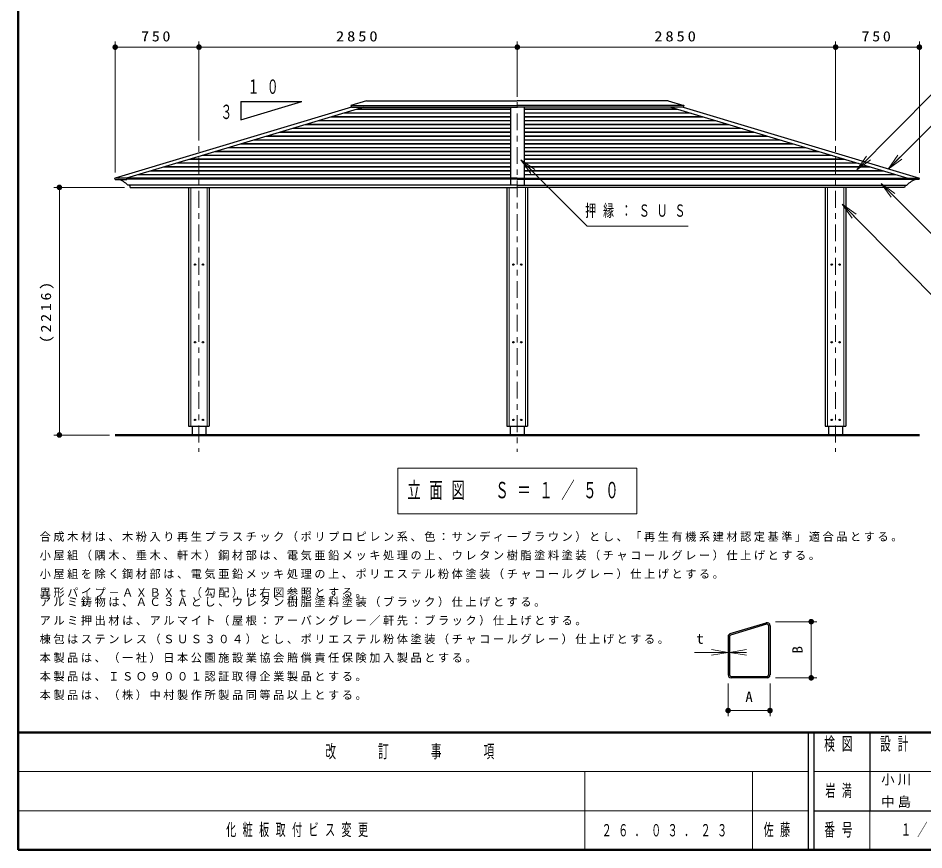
# Model space of a CAD drawing. Units: millimetres on the paper, with parts at other scales. Extents: x -385 to 224, y -9 to 267.
# Drawn here: x -385 to -222.8, y 0 to 148.8 of the extents above; entities that cross this region are included whole.
import ezdxf
from ezdxf.enums import TextEntityAlignment as Align

# ---------------------------------------------------------------- set-up
doc = ezdxf.new("R2010")
doc.units = ezdxf.units.MM
doc.linetypes.add('USER2', pattern=[6, 3, -1, 1, -1])
doc.layers.add('LY_1', color=190, linetype='Continuous', lineweight=25)
doc.styles.add('ＭＳ ゴシック', font='')
doc.styles.get('ＭＳ ゴシック').set_extended_font_data('MS Gothic')

# ---------------------------------------------------------------- blocks, each defined once
blk = doc.blocks.new('filled_dot')
at = {"color": 0, "linetype": 'Continuous', "lineweight": -2, "const_width": 1.25}
blk.add_lwpolyline([(-0.625, 0, 1), (0.625, 0, 1)], format="xyb", close=True, dxfattribs=at)
blk = doc.blocks.new('open_arrow')
at = {"color": 0, "linetype": 'Continuous', "lineweight": -2}
blk.add_lwpolyline([(7.5, 1.25), (0, 0), (7.5, -1.25)], dxfattribs=at)

msp = doc.modelspace()

# ---------------------------------------------------------------- linework, layer by layer
at = {"layer": 'LY_1', "color": 7, "lineweight": 50}
for p, q in [((-385, 267), (-385, 0)), ((-367.611, 74.233), (-295.611, 74.233)), ((-223.611, 74.233), (-295.611, 74.233)), ((-385, 21), (0, 21)), ((-385, 0), (0, 0))]:
    msp.add_line(p, q, dxfattribs=at)
at = {"layer": 'LY_1', "color": 7, "lineweight": 13}
for p, q in [((-367.611, 121.211), (-367.611, 144.631)), ((-352.611, 127.964), (-352.611, 144.631)), ((-352.611, 128.207), (-352.611, 144.631)), ((-295.611, 136.064), (-295.611, 144.631)), ((-238.611, 128.207), (-238.611, 144.631)), ((-223.611, 121.172), (-223.611, 144.631)), ((-367.611, 143.631), (-352.611, 143.631)), ((-352.611, 143.631), (-295.611, 143.631)), ((-295.611, 143.631), (-238.611, 143.631)), ((-238.611, 143.631), (-223.611, 143.631)), ((-294.95, 123.479), (-292.829, 121.358)), ((-294.95, 123.479), (-292.475, 121.711)), ((-293.182, 121.004), (-294.95, 123.479)), ((-234.841, 121.672), (-233.078, 124.15)), ((-234.841, 121.672), (-232.724, 123.797)), ((-232.37, 123.444), (-234.841, 121.672)), ((-229.216, 121.81), (-227.448, 124.285)), ((-229.216, 121.81), (-227.095, 123.931)), ((-226.741, 123.578), (-229.216, 121.81)), ((-365.922, 118.545), (-378.611, 118.545)), ((-377.611, 74.233), (-377.611, 118.545)), ((-230.459, 119.242), (-228.338, 117.121)), ((-230.459, 119.242), (-227.984, 117.474)), ((-228.691, 116.767), (-230.459, 119.242)), ((-237.419, 115.542), (-235.314, 113.404)), ((-237.419, 115.542), (-234.957, 113.755)), ((-235.67, 113.054), (-237.419, 115.542)), ((-368.611, 74.233), (-378.611, 74.233)), ((-317.011, 68.271), (-317.011, 60.138)), ((-274.211, 68.271), (-317.011, 68.271)), ((-274.211, 60.138), (-274.211, 68.271)), ((-317.011, 60.138), (-274.211, 60.138)), ((-249.361, 40.83), (-241.981, 40.83)), ((-242.981, 40.83), (-242.981, 30.78)), ((-254.599, 35.33), (-263.884, 35.33)), ((-257.862, 29.78), (-257.862, 23.931)), ((-250.361, 29.78), (-250.361, 23.931)), ((-249.361, 30.78), (-241.981, 30.78)), ((-250.361, 24.931), (-257.862, 24.931)), ((-385, 14), (-243.5, 14)), ((-283.5, 14), (-283.5, 0)), ((-253.5, 14), (-253.5, 0)), ((-242.5, 14), (-187.5, 14)), ((-385, 7), (-243.5, 7)), ((-232.5, 7), (-232.5, 0))]:
    msp.add_line(p, q, dxfattribs=at)
at = {"layer": 'LY_1', "color": 7, "linetype": 'USER2', "lineweight": 13}
for p, q in [((-295.611, 137.764), (-295.611, 71.204)), ((-352.611, 129.907), (-352.611, 71.204)), ((-238.611, 129.907), (-238.611, 71.204))]:
    msp.add_line(p, q, dxfattribs=at)
at = {"layer": 'LY_1', "color": 7}
for p, q in [((-345.098, 130.607), (-334.175, 133.884)), ((-345.098, 133.884), (-334.175, 133.884)), ((-345.098, 133.884), (-345.098, 130.607)), ((-296.811, 132.905), (-296.811, 118.915)), ((-294.411, 132.905), (-294.411, 118.915)), ((-365.039, 118.915), (-364.922, 118.525)), ((-364.922, 118.525), (-295.611, 118.525)), ((-226.301, 118.525), (-295.611, 118.525)), ((-226.184, 118.915), (-226.301, 118.525)), ((-354.461, 75.833), (-350.761, 75.833)), ((-353.861, 75.833), (-353.861, 74.233)), ((-351.361, 75.833), (-351.361, 74.233)), ((-297.461, 75.833), (-293.761, 75.833)), ((-296.861, 75.833), (-296.861, 74.233)), ((-294.361, 75.833), (-294.361, 74.233)), ((-240.461, 75.833), (-236.761, 75.833)), ((-239.861, 75.833), (-239.861, 74.233)), ((-237.361, 75.833), (-237.361, 74.233)), ((-257.487, 38.692), (-251.037, 40.627)), ((-250.964, 40.381), (-257.414, 38.447)), ((-250.624, 40.124), (-250.624, 31.305)), ((-250.361, 40.124), (-250.361, 31.305)), ((-257.862, 38.189), (-257.862, 31.305)), ((-257.599, 38.189), (-257.599, 31.305)), ((-257.336, 31.042), (-250.886, 31.042)), ((-250.887, 30.78), (-257.337, 30.78))]:
    msp.add_line(p, q, dxfattribs=at)
at = {"layer": 'LY_1', "color": 2}
for p, q in [((-322.611, 134.031), (-325.409, 133.192)), ((-325.409, 133.192), (-325.323, 132.905)), ((-325.409, 133.192), (-295.611, 133.192)), ((-322.611, 134.031), (-295.611, 134.031)), ((-268.611, 134.031), (-295.611, 134.031)), ((-265.814, 133.192), (-295.611, 133.192)), ((-268.611, 134.031), (-265.814, 133.192)), ((-265.814, 133.192), (-265.9, 132.905)), ((-325.323, 132.905), (-295.611, 132.905)), ((-265.9, 132.905), (-295.611, 132.905))]:
    msp.add_line(p, q, dxfattribs=at)
at = {"layer": 'LY_1', "color": 131}
for p, q in [((-325.282, 132.917), (-367.635, 120.211)), ((-323.117, 132.917), (-365.572, 120.181)), ((-268.106, 132.917), (-225.65, 120.181)), ((-265.94, 132.917), (-223.587, 120.211)), ((-367.597, 119.972), (-367.657, 120.172)), ((-365.51, 119.972), (-365.572, 120.181)), ((-225.713, 119.972), (-225.65, 120.181)), ((-223.625, 119.972), (-223.566, 120.172)), ((-367.597, 119.972), (-365.51, 119.972)), ((-223.625, 119.972), (-225.713, 119.972))]:
    msp.add_line(p, q, dxfattribs=at)
at = {"layer": 'LY_1', "color": 12, "lineweight": 13}
for p, q in [((-326.807, 131.81), (-296.811, 131.81)), ((-326.493, 131.905), (-296.811, 131.905)), ((-324.508, 132.5), (-296.811, 132.5)), ((-324.194, 132.594), (-296.811, 132.594)), ((-267.028, 132.594), (-294.411, 132.594)), ((-266.714, 132.5), (-294.411, 132.5)), ((-264.73, 131.905), (-294.411, 131.905)), ((-264.415, 131.81), (-294.411, 131.81)), ((-333.389, 129.836), (-296.811, 129.836)), ((-331.405, 130.431), (-296.811, 130.431)), ((-331.09, 130.525), (-296.811, 130.525)), ((-329.106, 131.121), (-296.811, 131.121)), ((-328.792, 131.215), (-296.811, 131.215)), ((-262.431, 131.215), (-294.411, 131.215)), ((-262.116, 131.121), (-294.411, 131.121)), ((-260.132, 130.525), (-294.411, 130.525)), ((-259.818, 130.431), (-294.411, 130.431)), ((-257.833, 129.836), (-294.411, 129.836)), ((-338.301, 128.362), (-296.811, 128.362)), ((-337.987, 128.456), (-296.811, 128.456)), ((-336.002, 129.052), (-296.811, 129.052)), ((-335.688, 129.146), (-296.811, 129.146)), ((-333.703, 129.741), (-296.811, 129.741)), ((-257.519, 129.741), (-294.411, 129.741)), ((-255.534, 129.146), (-294.411, 129.146)), ((-255.22, 129.052), (-294.411, 129.052)), ((-253.236, 128.456), (-294.411, 128.456)), ((-252.921, 128.362), (-294.411, 128.362)), ((-342.899, 126.983), (-296.811, 126.983)), ((-342.584, 127.077), (-296.811, 127.077)), ((-340.6, 127.672), (-296.811, 127.672)), ((-340.285, 127.767), (-296.811, 127.767)), ((-250.937, 127.767), (-294.411, 127.767)), ((-250.623, 127.672), (-294.411, 127.672)), ((-248.638, 127.077), (-294.411, 127.077)), ((-248.324, 126.983), (-294.411, 126.983)), ((-349.795, 124.914), (-296.811, 124.914)), ((-349.481, 125.008), (-296.811, 125.008)), ((-347.496, 125.603), (-296.811, 125.603)), ((-347.182, 125.698), (-296.811, 125.698)), ((-345.197, 126.293), (-296.811, 126.293)), ((-344.883, 126.387), (-296.811, 126.387)), ((-246.339, 126.387), (-294.411, 126.387)), ((-246.025, 126.293), (-294.411, 126.293)), ((-244.041, 125.698), (-294.411, 125.698)), ((-243.726, 125.603), (-294.411, 125.603)), ((-241.742, 125.008), (-294.411, 125.008)), ((-241.427, 124.914), (-294.411, 124.914)), ((-354.392, 123.535), (-296.811, 123.535)), ((-354.078, 123.629), (-296.811, 123.629)), ((-352.094, 124.224), (-296.811, 124.224)), ((-351.779, 124.319), (-296.811, 124.319)), ((-239.443, 124.319), (-294.411, 124.319)), ((-239.129, 124.224), (-294.411, 124.224)), ((-237.144, 123.629), (-294.411, 123.629)), ((-236.83, 123.535), (-294.411, 123.535)), ((-358.99, 122.155), (-296.811, 122.155)), ((-358.676, 122.25), (-296.811, 122.25)), ((-356.691, 122.845), (-296.811, 122.845)), ((-356.377, 122.939), (-296.811, 122.939)), ((-234.845, 122.939), (-294.411, 122.939)), ((-234.531, 122.845), (-294.411, 122.845)), ((-232.547, 122.25), (-294.411, 122.25)), ((-232.232, 122.155), (-294.411, 122.155)), ((-363.588, 120.776), (-296.811, 120.776)), ((-363.273, 120.87), (-296.811, 120.87)), ((-361.289, 121.466), (-296.811, 121.466)), ((-360.974, 121.56), (-296.811, 121.56)), ((-230.248, 121.56), (-294.411, 121.56)), ((-229.933, 121.466), (-294.411, 121.466)), ((-227.949, 120.87), (-294.411, 120.87)), ((-227.635, 120.776), (-294.411, 120.776))]:
    msp.add_line(p, q, dxfattribs=at)
at = {"layer": 'LY_1', "color": 4}
for p, q in [((-295.611, 120.181), (-367.611, 120.181)), ((-295.611, 120.181), (-223.611, 120.181)), ((-295.611, 119.994), (-365.516, 119.994)), ((-295.611, 118.915), (-365.377, 118.915)), ((-295.611, 119.994), (-225.706, 119.994)), ((-295.611, 118.915), (-225.845, 118.915))]:
    msp.add_line(p, q, dxfattribs=at)
at = {"layer": 'LY_1', "color": 40}
for p, q in [((-354.461, 118.533), (-354.461, 75.833)), ((-350.761, 118.533), (-350.761, 75.833)), ((-297.461, 118.533), (-297.461, 75.833)), ((-293.761, 118.533), (-293.761, 75.833)), ((-240.461, 118.533), (-240.461, 75.833)), ((-236.761, 118.533), (-236.761, 75.833))]:
    msp.add_line(p, q, dxfattribs=at)
at = {"layer": 'LY_1', "color": 40, "lineweight": 13}
for p, q in [((-354.061, 118.533), (-354.061, 75.833)), ((-351.161, 118.533), (-351.161, 75.833)), ((-297.061, 118.533), (-297.061, 75.833)), ((-294.161, 118.533), (-294.161, 75.833)), ((-240.061, 118.533), (-240.061, 75.833)), ((-237.161, 118.533), (-237.161, 75.833))]:
    msp.add_line(p, q, dxfattribs=at)
at = {"layer": 'LY_1', "color": 211}
for p, q in [((-243.5, 21), (-243.5, 0)), ((-242.5, 21), (-242.5, 0)), ((-232.5, 21), (-232.5, 7)), ((-242.5, 7), (0, 7))]:
    msp.add_line(p, q, dxfattribs=at)
at = {"layer": 'LY_1', "color": 7, "lineweight": 13}
for points in [[(-234.841, 121.672), (-221.059, 135.501), (-193.976, 135.501)], [(-229.216, 121.81), (-221.112, 129.914), (-202.966, 129.914)], [(-294.95, 123.479), (-283.093, 111.622), (-264.988, 111.622)], [(-230.459, 119.242), (-221.14, 109.923), (-194.053, 109.923)], [(-237.419, 115.542), (-221.203, 99.072), (-169.641, 99.072)]]:
    msp.add_lwpolyline(points, dxfattribs=at)
at = {"layer": 'LY_1', "color": 7}
for centre in [(-353.311, 104.733), (-351.911, 104.733), (-296.311, 104.733), (-294.911, 104.733), (-239.311, 104.733), (-237.911, 104.733), (-353.311, 90.833), (-351.911, 90.833), (-296.311, 90.833), (-294.911, 90.833), (-239.311, 90.833), (-237.911, 90.833), (-353.311, 76.933), (-351.911, 76.933), (-296.311, 76.933), (-294.911, 76.933), (-239.311, 76.933), (-237.911, 76.933)]:
    msp.add_circle(centre, 0.125, dxfattribs=at)
at = {"layer": 'LY_1', "color": 131}
for centre, start, end in [((-367.626, 120.181), 106.69924, 196.69924), ((-223.596, 120.181), 343.30076, 73.30076)]:
    msp.add_arc(centre, 0.032, start, end, dxfattribs=at)
at = {"layer": 'LY_1', "color": 4}
for centre, start, end in [((-367.829, 116.858), 40.00125, 76.72173), ((-223.394, 116.858), 103.27827, 139.99875)]:
    msp.add_arc(centre, 3.2, start, end, dxfattribs=at)
at = {"layer": 'LY_1', "color": 7}
for centre, radius, start, end in [((-250.887, 40.124), 0.525, 0, 106.69926), ((-250.887, 40.124), 0.263, 0, 106.70022), ((-257.337, 38.189), 0.525, 106.69783, 179.99996), ((-257.337, 38.189), 0.263, 106.70023, 179.99996), ((-257.337, 31.305), 0.525, 179.99998, 270.00003), ((-257.337, 31.305), 0.263, 179.99998, 270.00003), ((-250.887, 31.305), 0.525, 270.00002, 0), ((-250.887, 31.305), 0.263, 270.00002, 0)]:
    msp.add_arc(centre, radius, start, end, dxfattribs=at)

# ---------------------------------------------------------------- block references
at = {"layer": 'LY_1', "color": 7, "lineweight": 13, "xscale": 0.4, "yscale": 0.4}
for name, p in [('filled_dot', (-367.611, 143.631)), ('filled_dot', (-352.611, 143.631)), ('filled_dot', (-295.611, 143.631)), ('filled_dot', (-238.611, 143.631)), ('open_arrow', (-257.599, 35.33)), ('filled_dot', (-257.862, 24.931))]:
    msp.add_blockref(name, p, dxfattribs=at)
for name, p, rotation in [('filled_dot', (-352.611, 143.631), 180), ('filled_dot', (-295.611, 143.631), 180), ('filled_dot', (-238.611, 143.631), 180), ('filled_dot', (-223.611, 143.631), 180), ('filled_dot', (-377.611, 118.545), 270), ('filled_dot', (-377.611, 74.233), 90), ('filled_dot', (-242.981, 40.83), 270), ('open_arrow', (-257.862, 35.33), 180), ('filled_dot', (-242.981, 30.78), 90), ('filled_dot', (-250.361, 24.931), 180)]:
    msp.add_blockref(name, p, dxfattribs=dict(at, rotation=rotation))

# ---------------------------------------------------------------- texts
at = {"layer": 'LY_1', "color": 7, "style": 'ＭＳ ゴシック', "width": 0.6}
msp.add_text('３', height=2.566, dxfattribs=at).set_placement((-347.703, 132.053), align=Align.MIDDLE_CENTER)
at = {"layer": 'LY_1', "color": 7, "style": 'ＭＳ ゴシック', "width": 1.05}
for s, p in [('t', (-262.884, 36.33)), ('A', (-254.112, 25.931))]:
    msp.add_text(s, height=1.833, dxfattribs=at).set_placement(p, align=Align.BOTTOM_CENTER)
msp.add_text('B', height=1.833, rotation=90, dxfattribs=at).set_placement((-243.981, 35.805), align=Align.BOTTOM_CENTER)
at = {"layer": 'LY_1', "color": 7, "style": 'ＭＳ ゴシック'}
for s, insert, char_height, attachment_point in [('\\T1.33;\\W1.15;750', (-360.111, 144.631), 1.833, 8), ('\\T1.33;\\W1.2;2850', (-324.111, 144.631), 1.833, 8), ('\\T1.33;\\W1.2;2850', (-267.111, 144.631), 1.833, 8), ('\\T1.33;\\W1.15;750', (-231.111, 144.631), 1.833, 8), ('\\T1.64;\\W0.6;１０', (-340.459, 136.546), 2.566, 5), ('\\T1.64;\\W0.65;押縁：ＳＵＳ', (-283.442, 114.272), 2.199, 4), ('\\T1.64;\\W0.6;立面図\u3000Ｓ＝１／５０', (-295.611, 64.204), 2.933, 5), ('\\T1.23;合成木材は、木粉入り再生プラスチック（ポリプロピレン系、色：サンディーブラウン）とし、「再生有機系建材認定基準」適合品とする。', (-381.143, 55.104), 1.466, 7), ('\\T1.23;小屋組（隅木、垂木、軒木）鋼材部は、電気亜鉛メッキ処理の上、ウレタン樹脂塗料塗装（チャコールグレー）仕上げとする。', (-381.143, 51.771), 1.466, 7), ('\\T1.23;小屋組を除く鋼材部は、電気亜鉛メッキ処理の上、ポリエステル粉体塗装（チャコールグレー）仕上げとする。', (-381.143, 48.438), 1.466, 7), ('\\T1.23;異形パイプ－ＡＸＢＸｔ（勾配）は右図参照とする。', (-381.143, 45.104), 1.466, 7), ('\\T1.23;アルミ鋳物は、ＡＣ３Ａとし、ウレタン樹脂塗料塗装（ブラック）仕上げとする。', (-381.143, 45.104), 1.466, 1), ('\\T1.23;アルミ押出材は、アルマイト（屋根：アーバングレー／軒先：ブラック）仕上げとする。', (-381.143, 41.771), 1.466, 1), ('\\T1.23;棟包はステンレス（ＳＵＳ３０４）とし、ポリエステル粉体塗装（チャコールグレー）仕上げとする。', (-381.143, 38.438), 1.466, 1), ('\\T1.23;本製品は、（一社）日本公園施設業協会賠償責任保険加入製品とする。', (-381.143, 35.104), 1.466, 1), ('\\T1.23;本製品は、ＩＳＯ９００１認証取得企業製品とする。', (-381.143, 31.771), 1.466, 1), ('\\T1.23;本製品は、（株）中村製作所製品同等品以上とする。', (-381.143, 28.438), 1.466, 1), ('\\T1.23;小川', (-227.5, 12.5), 1.76, 5), ('\\T1.64;\\W0.6;岩満', (-237.5, 10.5), 2.199, 5), ('\\T1.23;中島', (-227.5, 8.5), 1.76, 5), ('\\T1.64;\\W0.6;化粧板取付ビス変更', (-347.75, 3.5), 2.199, 4), ('\\T1.64;\\W0.6;佐藤', (-251.5, 3.5), 2.199, 4), ('\\T1.64;\\W0.6;１／１', (-222.5, 3.5), 2.199, 5), ('\\T1.64;\\W0.6;２６．０３．２３', (-280.5, 3.5), 2.199, 4)]:
    msp.add_mtext(s, dxfattribs=dict(at, insert=insert, char_height=char_height, attachment_point=attachment_point))
at = {"layer": 'LY_1', "color": 7, "insert": (-378.611, 96.389), "char_height": 1.833, "attachment_point": 8, "rotation": 90, "style": 'ＭＳ ゴシック'}
msp.add_mtext('\\T1.33;\\W1.15;(2216)', dxfattribs=at)
at = {"layer": 'LY_1', "color": 4, "char_height": 2.346, "style": 'ＭＳ ゴシック'}
for s, insert, attachment_point in [('\\T1.64;\\W0.6;検図', (-237.5, 20.167), 2), ('\\T1.64;\\W0.6;設計', (-227.5, 20.167), 2), ('\\T1.64;\\W0.6;改\u3000\u3000訂\u3000\u3000事\u3000\u3000項', (-314.25, 17.5), 5), ('\\T1.64;\\W0.6;番号', (-237.5, 3.5), 5)]:
    msp.add_mtext(s, dxfattribs=dict(at, insert=insert, attachment_point=attachment_point))

doc.saveas('drawing.dxf')
